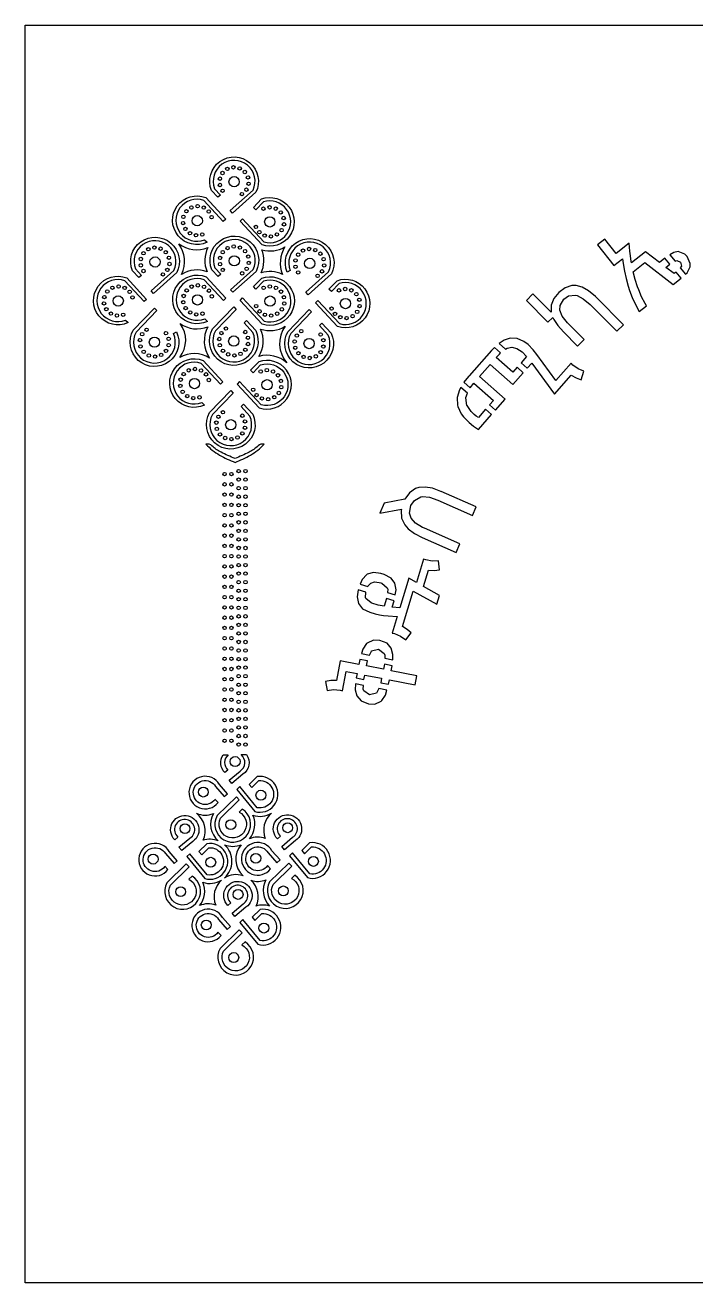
# Model space of a CAD drawing. Header units: millimetres. Extents: x 4236 to 5436, y 1579 to 2339.
# Drawn here: x 4236 to 4642, y 1579 to 2339 of the extents above; entities that cross this region are included whole.
import ezdxf

# ---------------------------------------------------------------- set-up
doc = ezdxf.new("R2010")
doc.units = ezdxf.units.MM
doc.layers.add('Default', color=70, linetype='Continuous')

msp = doc.modelspace()

# ---------------------------------------------------------------- linework, layer by layer
at = {"layer": 'Default'}
for points in [[(5436.43, 1579.39), (4236.43, 1579.39), (4236.43, 2339.39), (5436.43, 2339.39)], [(4602.56, 2196.75), (4601.83, 2201.41), (4601.74, 2202.84), (4601.27, 2207.55), (4593.5, 2201.35), (4586.5, 2210.13), (4582.11, 2206.63), (4592.1, 2194.1), (4597.31, 2198.26), (4597.66, 2195.39), (4598.38, 2190.73), (4599.38, 2186.29), (4600.62, 2181.74), (4601.49, 2179.14), (4603.17, 2174.79), (4605.1, 2170.5), (4607.38, 2166.33), (4611.76, 2169.83), (4611, 2171.17), (4608.79, 2175.24), (4607.03, 2179.52), (4606.39, 2181.26), (4604.97, 2185.66), (4603.66, 2190.3), (4610.7, 2195.92), (4627.95, 2182.74), (4632.6, 2186.45), (4629.61, 2190.2), (4628.43, 2189.27), (4623.52, 2192.98), (4625.89, 2194.87), (4622.9, 2198.62), (4619.62, 2196), (4611.19, 2202.44), (4602.68, 2195.66)], [(4632.93, 2193.75), (4632.16, 2192.82), (4635.29, 2188.9), (4636.23, 2189.8), (4638.14, 2193.42), (4638.2, 2195.41), (4636.34, 2199.61), (4634.92, 2201.02), (4630.94, 2202.64), (4628.29, 2202.02), (4625.94, 2200.62), (4629.03, 2196.74), (4630, 2197.25), (4632.28, 2196.08)], [(4569.88, 2175.98), (4573.6, 2174.07), (4577.72, 2170.58), (4593.8, 2154.41), (4597.79, 2158.36), (4581.46, 2174.79), (4580.88, 2175.37), (4576.76, 2178.86), (4572.96, 2181.02), (4569.24, 2182.11), (4566.67, 2182.03), (4562.53, 2180.72), (4558.72, 2177.75), (4555.73, 2174.12), (4554.15, 2170.08), (4554.22, 2165.86), (4543.17, 2176.97), (4539.19, 2173.02), (4552.21, 2159.91), (4555.12, 2162.79), (4555.69, 2161.55), (4558.16, 2157.9), (4561.54, 2154.01), (4570.12, 2145.38), (4574.1, 2149.34), (4564.87, 2158.63), (4563.96, 2159.54), (4560.83, 2163.52), (4559.43, 2167.08), (4559.52, 2169.98), (4561.77, 2173.86), (4564.59, 2175.83), (4568.89, 2176.32)], [(4522.9, 2140.66), (4523.65, 2141.34), (4519.95, 2144.59), (4518.04, 2142.75), (4504.61, 2127.45), (4504.22, 2127.01), (4501.48, 2123.56), (4505.29, 2120.22), (4507.39, 2122.99), (4519.26, 2112.57), (4516.97, 2109.97), (4520.57, 2106.8), (4526.41, 2113.46), (4510.94, 2127.04), (4517.26, 2134.25), (4530.98, 2122.21), (4537.28, 2129.38), (4533.58, 2132.62), (4531.07, 2129.76), (4521.04, 2138.55)], [(4527.56, 2144.2), (4530.34, 2144.71), (4533.37, 2144.08), (4536.74, 2141.9), (4539.32, 2139.16), (4535.98, 2135.35), (4539.67, 2132.11), (4542.4, 2135.22), (4556.23, 2116.39), (4566.26, 2127.82), (4569.18, 2126.19), (4572.24, 2125.06), (4573.97, 2130.23), (4570.48, 2131.75), (4567.18, 2134.02), (4566.2, 2135.03), (4557.02, 2124.57), (4545.47, 2140.31), (4543.29, 2143.15), (4540.18, 2146.35), (4537.74, 2148.18), (4533.56, 2149.98), (4529.4, 2150.21), (4525.75, 2149.06), (4522.7, 2147), (4526.58, 2143.6)], [(4502.57, 2114.31), (4503.54, 2116.92), (4499.58, 2120.39), (4498.7, 2118.94), (4497.34, 2114.38), (4497.35, 2114.21), (4497.56, 2109.67), (4497.78, 2108.85), (4499.8, 2104.59), (4501.25, 2102.7), (4504.62, 2099.27), (4507.25, 2097.12), (4510.28, 2095.08), (4518.18, 2104.07), (4514.57, 2107.24), (4510.23, 2102.29), (4508.84, 2103.19), (4507.7, 2104.2), (4505.93, 2105.9), (4503.46, 2109.47), (4503.29, 2109.63), (4502.58, 2114.14)], [(4476.49, 2054.51), (4480.65, 2054.08), (4485.76, 2052.33), (4506.62, 2043.11), (4508.89, 2048.24), (4487.71, 2057.61), (4487.6, 2057.65), (4482.54, 2059.51), (4478.11, 2060.19), (4474.19, 2060), (4472.23, 2059.33), (4468.68, 2056.81), (4465.78, 2052.85), (4453.37, 2050.53), (4450.73, 2044.54), (4463.7, 2046.99), (4463.54, 2046.04), (4463.81, 2041.44), (4465.73, 2037.4), (4467.84, 2034.93), (4471.52, 2032.28), (4476.19, 2029.83), (4496.74, 2020.75), (4499.01, 2025.88), (4477.61, 2035.34), (4476.43, 2035.86), (4472.12, 2038.54), (4469.57, 2041.45), (4468.59, 2044.45), (4469.47, 2049.04), (4471.63, 2052.18), (4475.4, 2054.35)], [(4442.08, 1993.3), (4442.31, 1996.67), (4437.67, 1998.08), (4437.03, 1993.98), (4437.76, 1989.96), (4440.22, 1986.77), (4444.71, 1984.67), (4447.85, 1983.72), (4450.45, 1983.05), (4452.79, 1982.71), (4455.65, 1982.45), (4461.14, 1982), (4458.11, 1972.04), (4459.49, 1971.75), (4463.19, 1970.25), (4466.29, 1967.97), (4469.65, 1972.2), (4467.23, 1974.28), (4464.3, 1975.91), (4470.83, 1997.4), (4485.03, 1989.41), (4486.66, 1994.79), (4477.05, 2000.15), (4480.07, 2010.11), (4483.41, 2009.83), (4486.7, 2010.18), (4486.14, 2015.61), (4482.3, 2015.43), (4478.39, 2016.25), (4477.08, 2016.77), (4472.76, 2002.56), (4468.18, 2005.17), (4462.74, 1987.26), (4458.1, 1987.69), (4459.26, 1991.52), (4454.67, 1992.91), (4453.24, 1988.19), (4449.67, 1988.91), (4445.75, 1990.1), (4445.42, 1990.21), (4442.2, 1992.89)], [(4451.2, 2002.39), (4451.98, 2002.15), (4455.16, 1999.35), (4455.44, 1998.65), (4455.23, 1996.54), (4460.02, 1995.08), (4460.45, 1998.23), (4459.82, 2002.21), (4457.56, 2005.22), (4453.24, 2007.51), (4451.34, 2008.09), (4446.88, 2008.71), (4442.99, 2007.57), (4442.84, 2007.49), (4440.08, 2004.42), (4438.82, 2001.52), (4443.37, 2000.14), (4443.55, 2000.55), (4445.17, 2002.26), (4447.37, 2003.06), (4450.19, 2002.69)], [(4445.68, 1961.15), (4445.7, 1961.26), (4449.94, 1962.21), (4453.39, 1959.74), (4453.67, 1958.73), (4453.61, 1956.84), (4458.45, 1955.88), (4458.62, 1959.06), (4457.61, 1962.96), (4455.08, 1965.84), (4450.65, 1967.56), (4446.86, 1967.71), (4443.06, 1965.96), (4442.64, 1965.68), (4440.42, 1962.31), (4439.57, 1959.62), (4444.41, 1958.66)], [(4426.68, 1937.48), (4428.03, 1937.1), (4430.38, 1948.91), (4436.92, 1947.62), (4436.39, 1944.95), (4441.09, 1944.01), (4441.62, 1946.69), (4451.72, 1944.69), (4451.19, 1942.01), (4455.89, 1941.08), (4456.42, 1943.75), (4472.03, 1940.66), (4473.12, 1946.17), (4457.51, 1949.26), (4458.11, 1952.25), (4453.4, 1953.18), (4452.81, 1950.19), (4442.71, 1952.19), (4443.3, 1955.18), (4438.6, 1956.11), (4438.01, 1953.13), (4426.76, 1955.35), (4424.4, 1943.42), (4421.16, 1943.35), (4417.93, 1942.68), (4418.9, 1937.36), (4422.71, 1937.91)], [(4440.65, 1938.17), (4440.77, 1940.38), (4436, 1941.32), (4435.81, 1937.82), (4436.85, 1934.04), (4439.38, 1931.15), (4443.79, 1929.32), (4447.57, 1929.17), (4451.38, 1930.92), (4451.79, 1931.2), (4454.01, 1934.57), (4454.95, 1937.57), (4450.15, 1938.52), (4448.64, 1935.76), (4444.49, 1934.67), (4441.04, 1937.14)]]:
    msp.add_lwpolyline(points, close=True, dxfattribs=at)
for points in [[(4350.81, 2240.56), (4354.4, 2236.69), (4352.81, 2235.36), (4349.03, 2239.44, -1.5572), (4375.76, 2238.38), (4361.64, 2225.84), (4360.24, 2227.35), (4374.09, 2239.66), (4374.09, 2239.66, 1.50823), (4350.81, 2240.56)], [(4345.61, 2235.16), (4357.55, 2222.2), (4356.01, 2220.83), (4344.42, 2233.4, 1.444388), (4344.79, 2209.73), (4346.36, 2208.16, -1.521161)], [(4380.34, 2232.55), (4375.72, 2227.77), (4374.26, 2229.23), (4379.2, 2234.34, -1.407218), (4379.52, 2206.55), (4366.21, 2220.91), (4367.65, 2222.4), (4380.66, 2208.36), (4380.66, 2208.36, 1.351536), (4380.34, 2232.55)], [(4350.95, 2192.72), (4354.54, 2188.84), (4352.96, 2187.51), (4349.17, 2191.59, -1.5572), (4375.91, 2190.54), (4361.78, 2177.99), (4360.38, 2179.51), (4374.23, 2191.81), (4374.23, 2191.81, 1.50823), (4350.95, 2192.72)], [(4303.04, 2192.04), (4306.64, 2188.17), (4305.05, 2186.84), (4301.26, 2190.92, -1.5572), (4328, 2189.87), (4313.88, 2177.32), (4312.47, 2178.83), (4326.32, 2191.14), (4326.32, 2191.14, 1.50823), (4303.04, 2192.04)], [(4346.3, 2190.42, 0.228256), (4330.93, 2188.8, 0.272897), (4329.21, 2207.29, 0.257786), (4346.75, 2204.95, 0.213397)], [(4378.9, 2189.62, 0.205667), (4379.37, 2203.67, 0.206331), (4393.37, 2205.35, 0.247605), (4391.88, 2188.8, 0.188994)], [(4419.76, 2190.29, 1.50823), (4396.48, 2191.2), (4394.7, 2190.08, -1.5572), (4421.44, 2189.02), (4407.32, 2176.47), (4405.91, 2177.99), (4419.76, 2190.29)], [(4297.84, 2186.64), (4309.79, 2173.68), (4308.25, 2172.31), (4296.66, 2184.88, 1.444388), (4297.02, 2161.21), (4298.6, 2159.64, -1.521161)], [(4345.75, 2187.31), (4357.69, 2174.36), (4356.15, 2172.98), (4344.56, 2185.56, 1.444388), (4344.93, 2161.88), (4346.5, 2160.31, -1.521161)], [(4380.48, 2184.7), (4375.86, 2179.93), (4374.4, 2181.39), (4379.34, 2186.5, -1.407218), (4379.66, 2158.71), (4366.35, 2173.07), (4367.79, 2174.55), (4380.81, 2160.52), (4380.81, 2160.52, 1.351536), (4380.48, 2184.7)], [(4426.01, 2183.18), (4421.4, 2178.41), (4419.93, 2179.87), (4424.88, 2184.98, -1.407218), (4425.2, 2157.19), (4411.88, 2171.55), (4413.32, 2173.03), (4426.34, 2159), (4426.34, 2159, 1.351536), (4426.01, 2183.18)], [(4301.77, 2155.16), (4314.62, 2168.44), (4316.02, 2166.92), (4303.44, 2153.92, 1.615623), (4326.06, 2152.99), (4327.8, 2154.15, -1.655304)], [(4375.7, 2154.82, -1.655304), (4349.68, 2155.83), (4362.53, 2169.11), (4363.93, 2167.59), (4351.35, 2154.59, 1.615623), (4373.96, 2153.66), (4368.64, 2159.44), (4370.1, 2160.9)], [(4421.24, 2153.3, -1.655304), (4395.21, 2154.31), (4408.06, 2167.6), (4409.46, 2166.07), (4396.88, 2153.07, 1.615623), (4419.5, 2152.14), (4414.17, 2157.92), (4415.63, 2159.38)], [(4346.82, 2157.08, 0.286354), (4347.85, 2138.25, 0.272501), (4329.78, 2138.63, 0.341769), (4330.05, 2159.08, 0.252174)], [(4378.68, 2155.77, 0.219589), (4393.51, 2157.39, 0.347907), (4394.5, 2135.3, 0.259313), (4377.64, 2139.23, 0.246856)], [(4343.95, 2136.76), (4355.89, 2123.8), (4354.35, 2122.43), (4342.76, 2135, 1.444388), (4343.13, 2111.33), (4344.7, 2109.76, -1.521161)], [(4378.68, 2134.15, -1.351536), (4379, 2109.96), (4379, 2109.96), (4365.99, 2124), (4364.55, 2122.51), (4377.86, 2108.15, 1.407218), (4377.54, 2135.94), (4372.6, 2130.83), (4374.06, 2129.37), (4378.68, 2134.15)], [(4373.9, 2104.27, -1.655304), (4347.87, 2105.28), (4360.72, 2118.56), (4362.13, 2117.04), (4349.54, 2104.03, 1.615623), (4372.16, 2103.1), (4366.83, 2108.88), (4368.3, 2110.35)], [(4377.1, 2085.1, -0.068761), (4371.67, 2081.32, -0.015807), (4363.2, 2077.49, -0.015807), (4354.73, 2081.32, -0.068761), (4349.29, 2085.1, 0.247479), (4345.63, 2086.17, 0.082108), (4353.87, 2079.61, 0.037535), (4363.2, 2075.17, 0.037535), (4372.52, 2079.61, 0.082108), (4380.76, 2086.17, 0.247479)], [(4358.93, 1889.27), (4357.07, 1887.71, -0.354331), (4355.98, 1898.44), (4359.08, 1898.47, 0.454517)], [(4359.64, 1883.08), (4366.26, 1888.63, 0.515275), (4366.86, 1898.56), (4370.2, 1898.6, -0.413847), (4368.01, 1886.69), (4361.25, 1881.12)], [(4351.12, 1871.5, -3.38845), (4351.42, 1879.34), (4356.71, 1873.28), (4358.63, 1874.95), (4353.78, 1880.51, 3.295827), (4352.98, 1869.59), (4351, 1871.63)], [(4377.67, 1882.85, -1.148949), (4376.6, 1866.52), (4376.6, 1866.52), (4366.11, 1879.24), (4364.28, 1877.45), (4375.16, 1864.25), (4375.16, 1864.25, 1.258298), (4376.51, 1885.28), (4376.51, 1885.28), (4371.72, 1880.6), (4373.35, 1878.63), (4377.67, 1882.85)], [(4354.43, 1860.16), (4365.76, 1871.22), (4364, 1873.06), (4352.36, 1861.7, 2.330664), (4367.52, 1865.68), (4365.62, 1863.83, -2.388058), (4354.43, 1860.16)], [(4352.99, 1846.47, 0.175407), (4343.91, 1846.81, 0.353309), (4339.91, 1863.11, 0.199005), (4350.13, 1862.93, 0.351134)], [(4358.33, 1863.97, -0.000056), (4358.34, 1863.97, 0.000056)], [(4371.89, 1847.68, 0.293051), (4374.02, 1861.95, 0.222544), (4385.28, 1863.24, 0.327146), (4381.49, 1847.91, 0.185914)], [(4391.38, 1843.06), (4398, 1848.61, 2.98858), (4390.68, 1849.25), (4388.81, 1847.69, -2.755456), (4399.75, 1846.67), (4393, 1841.1)], [(4329.35, 1842.56), (4335.97, 1848.1, 2.98858), (4328.64, 1848.74), (4326.78, 1847.18, -2.755456), (4337.72, 1846.17), (4330.97, 1840.6)], [(4320.83, 1830.97, -3.38845), (4321.13, 1838.81), (4326.42, 1832.75), (4328.34, 1834.43), (4323.49, 1839.99, 3.295827), (4322.69, 1829.07), (4320.71, 1831.1)], [(4347.38, 1842.33, -1.148949), (4346.31, 1825.99), (4346.31, 1825.99), (4335.82, 1838.71), (4333.99, 1836.93), (4344.88, 1823.73), (4344.88, 1823.73, 1.258298), (4346.22, 1844.75), (4346.22, 1844.75), (4341.43, 1840.08), (4343.06, 1838.1), (4347.38, 1842.33)], [(4366.93, 1844.13, 0.410023), (4368.04, 1825.41, 0.223571), (4356.75, 1824, 0.453362), (4356.83, 1844.1, 0.196339)], [(4382.87, 1831.48, -3.38845), (4383.17, 1839.32), (4388.46, 1833.26), (4390.37, 1834.93), (4385.52, 1840.49, 3.295827), (4384.72, 1829.57), (4382.74, 1831.61)], [(4409.41, 1842.83, -1.148949), (4408.34, 1826.5), (4408.34, 1826.5), (4397.85, 1839.22), (4396.02, 1837.43), (4406.91, 1824.23), (4406.91, 1824.24, 1.258298), (4408.25, 1845.26), (4408.25, 1845.26), (4403.46, 1840.58), (4405.09, 1838.61), (4409.41, 1842.83)], [(4324.14, 1819.63), (4335.47, 1830.69), (4333.71, 1832.53), (4322.07, 1821.17, 2.330664), (4337.23, 1825.15), (4335.34, 1823.3, -2.388058), (4324.14, 1819.63)], [(4386.18, 1820.14), (4397.5, 1831.2), (4395.74, 1833.04), (4384.11, 1821.68, 2.330664), (4399.26, 1825.66), (4397.37, 1823.81, -2.388058), (4386.17, 1820.14)], [(4328.05, 1823.44, -0.000056), (4328.05, 1823.44, 0.000056)], [(4341.75, 1807.34, 0.288283), (4343.74, 1821.42, 0.225565), (4355.12, 1822.79, 0.321652), (4351.53, 1807.64, 0.189686)], [(4361.42, 1802.79), (4368.04, 1808.34, 2.98858), (4360.72, 1808.98), (4358.86, 1807.42, -2.755456), (4369.8, 1806.4), (4363.04, 1800.83)], [(4375.98, 1807.04, 0.330308), (4372.83, 1822.64, 0.174554), (4381.88, 1822.91, 0.332736), (4384.09, 1807.05, 0.155524)], [(4390.08, 1823.95, -0.000056), (4390.08, 1823.95, 0.000056)], [(4352.91, 1791.21, -3.38845), (4353.21, 1799.04), (4358.5, 1792.98), (4360.42, 1794.66), (4355.56, 1800.22, 3.295827), (4354.77, 1789.3), (4352.78, 1791.34)], [(4379.46, 1802.56, -1.148949), (4378.39, 1786.23), (4378.39, 1786.23), (4367.9, 1798.95), (4366.07, 1797.16), (4376.95, 1783.96), (4376.95, 1783.96, 1.258298), (4378.29, 1804.99), (4378.29, 1804.99), (4373.51, 1800.31), (4375.13, 1798.34), (4379.46, 1802.56)], [(4356.22, 1779.87), (4367.54, 1790.92), (4365.78, 1792.77), (4354.15, 1781.41, 2.330664), (4369.31, 1785.39), (4367.41, 1783.54, -2.388058), (4356.22, 1779.87)], [(4360.12, 1783.68, -0.000056), (4360.12, 1783.68, 0.000056)]]:
    msp.add_lwpolyline(points, format="xyb", close=True, dxfattribs=at)
for centre, radius in [((4355.65, 2250.05), 1.03), ((4358.57, 2252.5), 1.03), ((4362.25, 2253.49), 1.03), ((4366.01, 2252.83), 1.03), ((4369.13, 2250.65), 1.03), ((4354.05, 2246.6), 1.03), ((4354.05, 2242.79), 1.03), ((4362.64, 2244.8), 3.1), ((4371.04, 2247.35), 1.03), ((4371.37, 2243.56), 1.03), ((4355.66, 2239.33), 1.03), ((4367.38, 2237.28), 1.03), ((4370.07, 2239.97), 1.03), ((4333.82, 2226.93), 1.03), ((4336.88, 2229.22), 1.03), ((4340.61, 2230), 1.03), ((4344.32, 2229.12), 1.03), ((4347.31, 2226.77), 1.03), ((4380.35, 2228.49), 1.03), ((4384.07, 2229.32), 1.03), ((4387.8, 2228.51), 1.03), ((4390.83, 2226.2), 1.03), ((4331.81, 2219.77), 1.03), ((4332.02, 2223.58), 1.03), ((4340.4, 2221.22), 3.1), ((4349.03, 2223.37), 1.03), ((4384.2, 2220.5), 3.1), ((4392.6, 2222.83), 1.03), ((4392.78, 2219.02), 1.03), ((4333.22, 2216.23), 1.03), ((4336, 2213.62), 1.03), ((4339.62, 2212.43), 1.03), ((4343.41, 2212.88), 1.03), ((4375.84, 2217.48), 1.03), ((4377.9, 2214.27), 1.03), ((4381.12, 2212.24), 1.03), ((4384.9, 2211.75), 1.03), ((4388.53, 2212.91), 1.03), ((4391.33, 2215.49), 1.03), ((4310.81, 2203.99), 1.03), ((4314.49, 2204.98), 1.03), ((4318.24, 2204.32), 1.03), ((4358.71, 2204.66), 1.03), ((4362.39, 2205.65), 1.03), ((4366.15, 2204.99), 1.03), ((4404.25, 2203.14), 1.03), ((4407.93, 2204.13), 1.03), ((4411.68, 2203.47), 1.03), ((4306.28, 2198.08), 1.03), ((4307.89, 2201.54), 1.03), ((4314.87, 2196.28), 3.1), ((4321.37, 2202.13), 1.03), ((4323.27, 2198.83), 1.03), ((4354.19, 2198.75), 1.03), ((4355.8, 2202.21), 1.03), ((4362.78, 2196.95), 3.1), ((4369.27, 2202.81), 1.03), ((4371.18, 2199.51), 1.03), ((4371.51, 2195.71), 1.03), ((4399.72, 2197.23), 1.03), ((4401.33, 2200.69), 1.03), ((4408.31, 2195.43), 3.1), ((4414.8, 2201.29), 1.03), ((4416.71, 2197.99), 1.03), ((4306.29, 2194.27), 1.03), ((4307.9, 2190.82), 1.03), ((4319.62, 2188.76), 1.03), ((4322.31, 2191.46), 1.03), ((4323.61, 2195.04), 1.03), ((4354.19, 2194.94), 1.03), ((4355.8, 2191.49), 1.03), ((4367.52, 2189.43), 1.03), ((4370.21, 2192.13), 1.03), ((4399.72, 2193.42), 1.03), ((4401.34, 2189.97), 1.03), ((4413.05, 2187.91), 1.03), ((4415.75, 2190.61), 1.03), ((4417.05, 2194.19), 1.03), ((4289.11, 2180.7), 1.03), ((4292.84, 2181.48), 1.03), ((4296.55, 2180.61), 1.03), ((4337.02, 2181.37), 1.03), ((4340.75, 2182.15), 1.03), ((4344.46, 2181.28), 1.03), ((4380.5, 2180.64), 1.03), ((4384.21, 2181.48), 1.03), ((4387.94, 2180.67), 1.03), ((4284.26, 2175.06), 1.03), ((4286.06, 2178.42), 1.03), ((4292.64, 2172.7), 3.1), ((4299.55, 2178.25), 1.03), ((4301.27, 2174.85), 1.03), ((4332.17, 2175.73), 1.03), ((4333.97, 2179.09), 1.03), ((4340.54, 2173.37), 3.1), ((4347.45, 2178.92), 1.03), ((4349.17, 2175.52), 1.03), ((4384.34, 2172.66), 3.1), ((4390.97, 2178.35), 1.03), ((4392.74, 2174.98), 1.03), ((4426.03, 2179.12), 1.03), ((4429.88, 2171.14), 3.1), ((4429.75, 2179.96), 1.03), ((4433.47, 2179.15), 1.03), ((4436.5, 2176.84), 1.03), ((4438.27, 2173.46), 1.03), ((4284.05, 2171.25), 1.03), ((4285.46, 2167.72), 1.03), ((4288.24, 2165.11), 1.03), ((4331.95, 2171.93), 1.03), ((4333.37, 2168.39), 1.03), ((4336.14, 2165.78), 1.03), ((4343.55, 2165.04), 1.03), ((4375.98, 2169.64), 1.03), ((4378.04, 2166.43), 1.03), ((4388.67, 2165.06), 1.03), ((4391.47, 2167.65), 1.03), ((4392.92, 2171.17), 1.03), ((4421.51, 2168.12), 1.03), ((4437, 2166.13), 1.03), ((4438.45, 2169.65), 1.03), ((4291.86, 2163.92), 1.03), ((4295.64, 2164.37), 1.03), ((4339.76, 2164.59), 1.03), ((4381.26, 2164.39), 1.03), ((4385.04, 2163.91), 1.03), ((4423.57, 2164.91), 1.03), ((4426.79, 2162.87), 1.03), ((4430.57, 2162.39), 1.03), ((4434.2, 2163.54), 1.03), ((4307.09, 2152.64), 1.03), ((4309.78, 2155.34), 1.03), ((4314.52, 2147.82), 3.1), ((4321.49, 2153.28), 1.03), ((4323.11, 2149.83), 1.03), ((4354.99, 2153.31), 1.03), ((4357.68, 2156.01), 1.03), ((4362.42, 2148.49), 3.1), ((4369.4, 2153.95), 1.03), ((4371.01, 2150.5), 1.03), ((4400.52, 2151.79), 1.03), ((4403.22, 2154.49), 1.03), ((4414.93, 2152.43), 1.03), ((4305.78, 2149.06), 1.03), ((4306.12, 2145.26), 1.03), ((4321.5, 2142.56), 1.03), ((4323.11, 2146.02), 1.03), ((4353.69, 2149.73), 1.03), ((4354.02, 2145.93), 1.03), ((4355.93, 2142.64), 1.03), ((4369.41, 2143.23), 1.03), ((4371.02, 2146.69), 1.03), ((4399.22, 2148.21), 1.03), ((4399.56, 2144.42), 1.03), ((4407.96, 2146.97), 3.1), ((4416.55, 2148.98), 1.03), ((4416.55, 2145.17), 1.03), ((4308.03, 2141.96), 1.03), ((4311.15, 2139.78), 1.03), ((4314.9, 2139.12), 1.03), ((4318.58, 2140.11), 1.03), ((4359.06, 2140.45), 1.03), ((4362.81, 2139.79), 1.03), ((4366.49, 2140.78), 1.03), ((4401.47, 2141.12), 1.03), ((4404.59, 2138.93), 1.03), ((4408.34, 2138.27), 1.03), ((4412.02, 2139.26), 1.03), ((4414.94, 2141.71), 1.03), ((4332.16, 2128.53), 1.03), ((4335.22, 2130.82), 1.03), ((4338.95, 2131.6), 1.03), ((4342.66, 2130.72), 1.03), ((4345.65, 2128.37), 1.03), ((4378.69, 2130.09), 1.03), ((4382.41, 2130.92), 1.03), ((4386.14, 2130.11), 1.03), ((4389.17, 2127.8), 1.03), ((4330.15, 2121.37), 1.03), ((4330.36, 2125.18), 1.03), ((4338.74, 2122.82), 3.1), ((4347.37, 2124.97), 1.03), ((4382.54, 2122.1), 3.1), ((4390.94, 2124.43), 1.03), ((4391.11, 2120.62), 1.03), ((4331.56, 2117.83), 1.03), ((4334.34, 2115.22), 1.03), ((4337.96, 2114.03), 1.03), ((4341.75, 2114.48), 1.03), ((4374.18, 2119.08), 1.03), ((4376.23, 2115.87), 1.03), ((4379.46, 2113.84), 1.03), ((4383.24, 2113.35), 1.03), ((4386.87, 2114.51), 1.03), ((4389.67, 2117.09), 1.03), ((4355.88, 2105.45), 1.03), ((4351.89, 2099.18), 1.03), ((4353.19, 2102.76), 1.03), ((4360.62, 2097.93), 3.1), ((4367.6, 2103.4), 1.03), ((4369.21, 2099.94), 1.03), ((4352.22, 2095.38), 1.03), ((4354.13, 2092.08), 1.03), ((4357.25, 2089.9), 1.03), ((4361.01, 2089.24), 1.03), ((4364.69, 2090.23), 1.03), ((4367.6, 2092.68), 1.03), ((4369.21, 2096.13), 1.03), ((4356.87, 2068.09), 1.03), ((4361, 2068.09), 1.03), ((4365.38, 2069.94), 1.03), ((4369.51, 2069.94), 1.03), ((4356.87, 2061.9), 1.03), ((4361, 2061.9), 1.03), ((4365.38, 2064.77), 1.03), ((4365.38, 2059.61), 1.03), ((4369.51, 2064.77), 1.03), ((4369.51, 2059.61), 1.03), ((4356.87, 2055.7), 1.03), ((4361, 2055.7), 1.03), ((4365.38, 2054.44), 1.03), ((4369.51, 2054.44), 1.03), ((4356.87, 2049.5), 1.03), ((4361, 2049.5), 1.03), ((4365.38, 2049.28), 1.03), ((4365.38, 2044.11), 1.03), ((4369.51, 2049.28), 1.03), ((4369.51, 2044.11), 1.03), ((4356.87, 2043.3), 1.03), ((4356.87, 2037.11), 1.03), ((4361, 2043.3), 1.03), ((4361, 2037.11), 1.03), ((4365.38, 2038.95), 1.03), ((4369.51, 2038.95), 1.03), ((4356.87, 2030.91), 1.03), ((4361, 2030.91), 1.03), ((4365.38, 2033.78), 1.03), ((4365.38, 2028.62), 1.03), ((4369.51, 2033.78), 1.03), ((4369.51, 2028.62), 1.03), ((4356.87, 2024.71), 1.03), ((4361, 2024.71), 1.03), ((4365.38, 2023.45), 1.03), ((4369.51, 2023.45), 1.03), ((4356.87, 2018.51), 1.03), ((4361, 2018.51), 1.03), ((4365.38, 2018.29), 1.03), ((4365.38, 2013.13), 1.03), ((4369.51, 2018.29), 1.03), ((4369.51, 2013.13), 1.03), ((4356.87, 2012.32), 1.03), ((4356.87, 2006.12), 1.03), ((4361, 2012.32), 1.03), ((4361, 2006.12), 1.03), ((4365.38, 2007.96), 1.03), ((4369.51, 2007.96), 1.03), ((4356.87, 1999.92), 1.03), ((4361, 1999.92), 1.03), ((4365.38, 2002.8), 1.03), ((4369.51, 2002.8), 1.03), ((4356.87, 1993.72), 1.03), ((4361, 1993.72), 1.03), ((4365.38, 1997.63), 1.03), ((4365.38, 1992.47), 1.03), ((4369.51, 1997.63), 1.03), ((4369.51, 1992.47), 1.03), ((4356.87, 1987.52), 1.03), ((4361, 1987.52), 1.03), ((4365.38, 1987.3), 1.03), ((4369.51, 1987.3), 1.03), ((4356.87, 1981.33), 1.03), ((4356.87, 1975.13), 1.03), ((4361, 1981.33), 1.03), ((4361, 1975.13), 1.03), ((4365.38, 1982.14), 1.03), ((4365.38, 1976.97), 1.03), ((4369.51, 1982.14), 1.03), ((4369.51, 1976.97), 1.03), ((4356.87, 1968.93), 1.03), ((4361, 1968.93), 1.03), ((4365.38, 1971.81), 1.03), ((4369.51, 1971.81), 1.03), ((4356.87, 1962.73), 1.03), ((4361, 1962.73), 1.03), ((4365.38, 1966.64), 1.03), ((4365.38, 1961.48), 1.03), ((4369.51, 1966.64), 1.03), ((4369.51, 1961.48), 1.03), ((4356.87, 1956.54), 1.03), ((4361, 1956.54), 1.03), ((4365.38, 1956.31), 1.03), ((4369.51, 1956.31), 1.03), ((4356.87, 1950.34), 1.03), ((4361, 1950.34), 1.03), ((4365.38, 1951.15), 1.03), ((4365.38, 1945.98), 1.03), ((4369.51, 1951.15), 1.03), ((4369.51, 1945.98), 1.03), ((4356.87, 1944.14), 1.03), ((4356.87, 1937.94), 1.03), ((4361, 1944.14), 1.03), ((4361, 1937.94), 1.03), ((4365.38, 1940.82), 1.03), ((4369.51, 1940.82), 1.03), ((4356.87, 1931.75), 1.03), ((4361, 1931.75), 1.03), ((4365.38, 1935.66), 1.03), ((4365.38, 1930.49), 1.03), ((4369.51, 1935.66), 1.03), ((4369.51, 1930.49), 1.03), ((4356.87, 1925.55), 1.03), ((4361, 1925.55), 1.03), ((4365.38, 1925.33), 1.03), ((4369.51, 1925.33), 1.03), ((4356.87, 1919.35), 1.03), ((4361, 1919.35), 1.03), ((4365.38, 1920.16), 1.03), ((4365.38, 1915), 1.03), ((4369.51, 1920.16), 1.03), ((4369.51, 1915), 1.03), ((4356.87, 1913.15), 1.03), ((4356.87, 1906.96), 1.03), ((4361, 1913.15), 1.03), ((4361, 1906.96), 1.03), ((4365.38, 1909.83), 1.03), ((4369.51, 1909.83), 1.03), ((4365.38, 1904.67), 1.03), ((4369.51, 1904.67), 1.03), ((4363.27, 1894.4), 2.98), ((4344.03, 1875.95), 2.98), ((4378.82, 1874.07), 2.98), ((4332.98, 1853.87), 2.98), ((4360.65, 1856.25), 2.98), ((4395.01, 1854.38), 2.98), ((4313.74, 1835.42), 2.98), ((4348.53, 1833.54), 2.98), ((4375.77, 1835.93), 2.98), ((4410.57, 1834.05), 2.98), ((4330.36, 1815.73), 2.98), ((4365.05, 1814.1), 2.98), ((4392.4, 1816.23), 2.98), ((4345.81, 1795.66), 2.98), ((4380.61, 1793.77), 2.98), ((4362.44, 1775.96), 2.98)]:
    msp.add_circle(centre, radius, dxfattribs=at)

doc.saveas('drawing.dxf')
